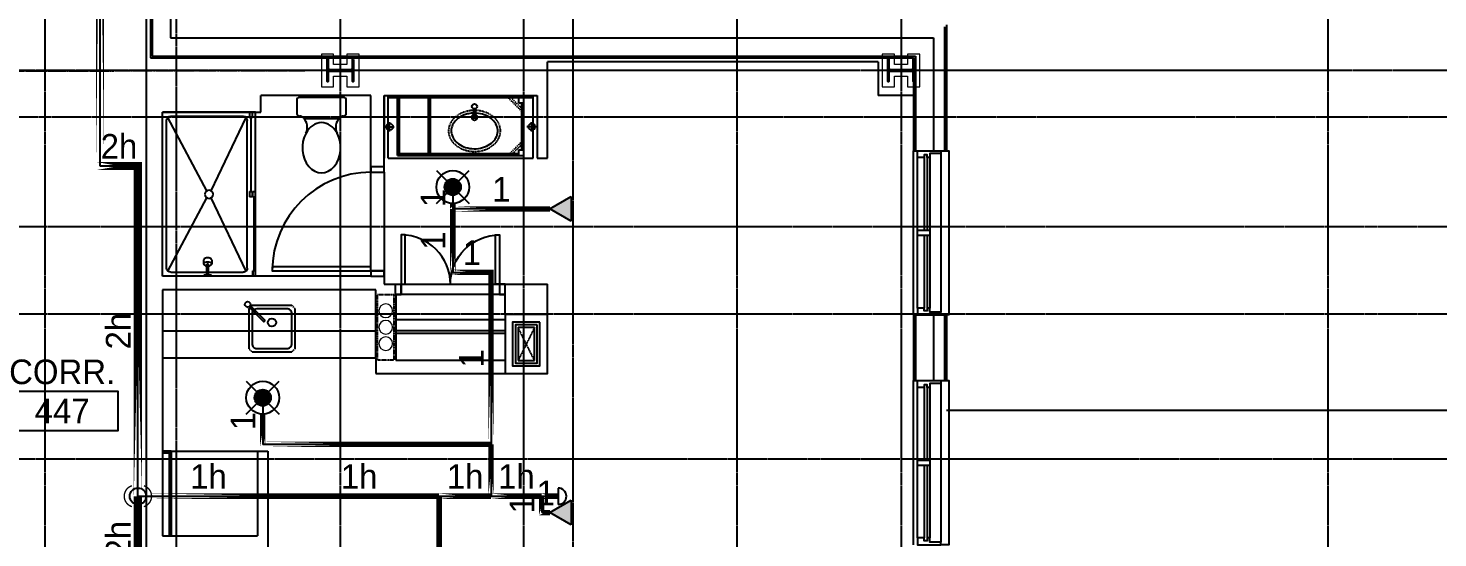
# Model space of a CAD drawing. Header units: inches. Extents: x -6955 to 13123, y -1334 to 3701.
# Drawn here: x 9840 to 10355, y 2019 to 2205 of the extents above; entities that cross this region are included whole.
import ezdxf
from ezdxf.enums import TextEntityAlignment as Align

# ---------------------------------------------------------------- set-up
doc = ezdxf.new("R2010")
doc.units = ezdxf.units.IN
doc.header["$MEASUREMENT"] = 0
for name, pattern in [('CENTER2', [1.125, 0.75, -0.125, 0.125, -0.125]), ('DASHDOT2', [0.5, 0.25, -0.125, 0, -0.125]), ('HIDDEN2', [0.1875, 0.125, -0.0625])]:
    doc.linetypes.add(name, pattern=pattern)
for name, color, linetype, lineweight in [('A-Detl-Hatch', 1, 'Continuous', 18), ('A-Detl-Wide', 2, 'Continuous', 35), ('S-Detl-Hatch', 1, 'Continuous', 18)]:
    doc.layers.add(name, color=color, linetype=linetype, lineweight=lineweight)
for name, color, linetype in [('A-Door', 7, 'Continuous'), ('A-Door-Head', 8, 'Continuous'), ('A-Flor-Case', 6, 'Continuous'), ('A-Flor-Case-Hidden', 8, 'HIDDEN2'), ('A-Flor-Outline', 4, 'Continuous'), ('A-Flor-Ovhd', 1, 'HIDDEN2'), ('A-Flor-Pfix', 7, 'Continuous'), ('A-Flor-Wall Mtd Fixture', 7, 'Continuous'), ('A-Glaz', 7, 'Continuous'), ('A-Glaz-Sill', 8, 'Continuous'), ('A-Grid(SmallScale)', 11, 'CENTER2'), ('A-HVAC', 6, 'HIDDEN2'), ('A-Roof-Below', 1, 'Continuous'), ('A-Tag-Rm(Scale)', 7, 'Continuous'), ('A-Wall-Full', 7, 'Continuous'), ('A-Wall-Hatch', 15, 'Continuous'), ('headdn', 7, 'Continuous'), ('PIPEBL', 4, 'Continuous'), ('pipemn', 6, 'Continuous'), ('PIPESPC', 7, 'Continuous'), ('spk-cap', 7, 'Continuous'), ('spk-piperise', 7, 'Continuous'), ('TIDYPIPE', 7, 'Continuous')]:
    doc.layers.add(name, color=color, linetype=linetype)
doc.layers.add('G-Anno-Nplt', color=140, linetype='Continuous', lineweight=18, plot=False)
doc.layers.add('Zoning Envelope', color=7, linetype='DASHDOT2', true_color=0xaa0061)
doc.styles.add('PIPE', font='PIPE.SHX')

# ---------------------------------------------------------------- blocks, each defined once
blk = doc.blocks.new('EXTERIOR WINDOW 3')
at = {"layer": 'A-Glaz'}
for p, q in [((5693, -8445.75), (5693, -8419.25)), ((5694, -8445.75), (5694, -8419.25)), ((5695, -8474.25), (5695, -8419.25)), ((5693, -8474.25), (5693, -8447.75)), ((5694, -8474.25), (5694, -8447.75))]:
    blk.add_line(p, q, dxfattribs=at)
for points in [[(5693, -8419.25), (5690.5, -8419.25), (5690.5, -8416.75), (5699, -8416.75), (5699, -8417.75), (5695, -8417.75), (5695, -8419.25), (5694, -8419.25), (5694, -8418.25), (5693, -8418.25), (5693, -8419.25)], [(5693, -8474.25), (5690.5, -8474.25), (5690.5, -8476.75), (5699, -8476.75), (5699, -8475.75), (5695, -8475.75), (5695, -8474.25), (5694, -8474.25), (5694, -8475.25), (5693, -8475.25), (5693, -8474.25)]]:
    blk.add_lwpolyline(points, dxfattribs=at)
blk.add_lwpolyline([(5690.5, -8445.75), (5690.5, -8447.75), (5695, -8447.75), (5695, -8445.75)], close=True, dxfattribs=at)
at = {"layer": 'A-Glaz-Sill'}
for p, q in [((5689.12, -8416.75), (5689.12, -8476.75)), ((5690.5, -8419.25), (5690.5, -8474.25)), ((5699, -8475.75), (5699, -8417.75))]:
    blk.add_line(p, q, dxfattribs=at)
blk.add_lwpolyline([(5699, -8476.75), (5702, -8476.75), (5702, -8416.75), (5699, -8416.75)], dxfattribs=at)
blk = doc.blocks.new('4TH FLOOR CORE & SHELL')
at = {"layer": 'A-Roof-Below'}
blk.add_lwpolyline([(2965.12, -14492.88), (3454.87, -14492.88)], dxfattribs=at)
at = {"layer": 'A-Wall-Full'}
for p, q in [((2674.13, -14296.13), (2674.13, -14364.12)), ((2965.12, -14352.12), (2965.12, -14398.13)), ((2674.13, -14364.12), (2953.12, -14364.12)), ((2953.12, -14364.12), (2953.12, -14398.13)), ((2953.12, -14398.13), (2965.12, -14398.13)), ((2953.12, -14458.12), (2953.12, -14482.12)), ((2953.12, -14458.12), (2965.12, -14458.12)), ((2965.12, -14458.12), (2965.12, -14482.12)), ((2953.12, -14482.12), (2965.12, -14482.12))]:
    blk.add_line(p, q, dxfattribs=at)
at = {"layer": 'A-Wall-Hatch'}
for p, q in [((2674.75, -14296.13), (2674.75, -14363.5)), ((2681.38, -14296.13), (2681.38, -14356.87)), ((2681.38, -14356.87), (2960.37, -14356.87)), ((2960.37, -14356.87), (2960.37, -14398.13)), ((2964.37, -14352.87), (2964.37, -14398.13)), ((2674.75, -14363.5), (2953.75, -14363.5)), ((2953.75, -14363.5), (2953.75, -14398.13)), ((2953.75, -14458.12), (2953.75, -14482.12)), ((2960.37, -14458.12), (2960.37, -14482.12)), ((2964.37, -14458.12), (2964.37, -14482.12))]:
    blk.add_line(p, q, dxfattribs=at)
at = {"xscale": -1, "rotation": 180}
for p in [(-2736, -22874.88), (-2736, -22958.88)]:
    blk.add_blockref('EXTERIOR WINDOW 3', p, dxfattribs=at)
blk = doc.blocks.new('*U18')
at = {"layer": 'A-Detl-Hatch'}
h = blk.add_hatch(dxfattribs=at)
h.set_pattern_fill('ANSI32', color=256, scale=6, style=0)
h.set_pattern_definition([(45, (0, -4.865), (-1.591, 1.591), []), (45, (1.0607, -4.865), (-1.591, 1.591), [])])
edge = h.paths.add_edge_path()
edge.add_line((3.98, -9.73), (3.98, -9.295))
edge.add_line((3.98, -9.295), (0.645, -9.295))
edge.add_arc((0.645, -8.795), 0.5, 180, 270, ccw=False)
edge.add_line((0.145, -8.795), (0.145, -0.935))
edge.add_arc((0.645, -0.935), 0.5, 90, 180, ccw=False)
edge.add_line((0.645, -0.435), (3.98, -0.435))
edge.add_line((3.98, -0.435), (3.98, 0))
edge.add_line((3.98, 0), (-3.98, 0))
edge.add_line((-3.98, 0), (-3.98, -0.435))
edge.add_line((-3.98, -0.435), (-0.645, -0.435))
edge.add_arc((-0.645, -0.935), 0.5, 0, 90, ccw=False)
edge.add_line((-0.145, -0.935), (-0.145, -8.795))
edge.add_arc((-0.645, -8.795), 0.5, -90, 0, ccw=False)
edge.add_line((-0.645, -9.295), (-3.98, -9.295))
edge.add_line((-3.98, -9.295), (-3.98, -9.73))
edge.add_line((-3.98, -9.73), (3.98, -9.73))
at = {"color": 0, "linetype": 'ByBlock'}
blk.add_lwpolyline([(3.98, -9.73), (3.98, -9.295), (0.645, -9.295, -0.4142136), (0.145, -8.795), (0.145, -0.935, -0.4142136), (0.645, -0.435), (3.98, -0.435), (3.98, 0), (-3.98, 0), (-3.98, -0.435), (-0.645, -0.435, -0.4142136), (-0.145, -0.935), (-0.145, -8.795, -0.4142136), (-0.645, -9.295), (-3.98, -9.295), (-3.98, -9.73)], format="xyb", close=True, dxfattribs=at)
blk = doc.blocks.new('W10X33')
at = {"layer": 'S-Detl-Hatch'}
blk.add_lwpolyline([(13773.78, -7310.28), (13773.78, -7305.84), (13769.95, -7305.84), (13769.95, -7300.98), (13773.78, -7300.98), (13773.78, -7296.55), (13761.82, -7296.55), (13761.82, -7300.98), (13765.66, -7300.98), (13765.66, -7305.84), (13761.82, -7305.84), (13761.82, -7310.28)], close=True, dxfattribs=at)
at = {"layer": 'A-Detl-Wide'}
blk.add_blockref('*U18', (13767.8, -7298.55), dxfattribs=at)
blk = doc.blocks.new('Rm Tag')
blk.add_lwpolyline([(-0.2124, 0.0759), (0.2124, 0.0759), (0.2124, -0.0759), (-0.2124, -0.0759)], close=True)
for p in [(0, 0.2858), (0, 0.1493), (0, 0)]:
    blk.add_attdef('XXX', text='', height=0.0938).set_placement(p, align=Align.MIDDLE_CENTER)
blk = doc.blocks.new('kitchen faucet')
for p, q in [((0.93, 0.38), (8.38, 0.38)), ((1, 0.12), (4, 0.12)), ((4, -0.12), (4, 0.12)), ((0.93, -0.38), (8.38, -0.38)), ((1, -0.12), (4, -0.12))]:
    blk.add_line(p, q)
blk.add_circle((0, 0), 1)
blk.add_arc((8.38, 0), 0.375, 270, 90)
blk = doc.blocks.new('kitchen sink')
blk.add_lwpolyline([(-14.94, -6.97, 0.143329), (-14, -7.25), (-3, -7.25, 0.414214), (-1.25, -5.5), (-1.25, 5.5, 0.414214), (-3, 7.25), (-14, 7.25, 0.414214), (-15.75, 5.5), (-15.75, -5.5, 0.143329), (-15.47, -6.44, 0.143329)], format="xyb")
blk.add_circle((-10.75, 0), 1.5)
at = {"layer": 'A-Flor-Case-Hidden'}
for p, q in [((-15.75, 8.5), (-17, 7.25)), ((-1.25, 8.5), (0, 7.25)), ((-16.64, -7.61), (-17, -7.25)), ((-15.75, -8.5), (-16.11, -8.14)), ((-1.25, -8.5), (0, -7.25))]:
    blk.add_line(p, q, dxfattribs=at)
for points in [[(-17, 7.25), (-17, -7.25)], [(-1.25, 8.5), (-15.75, 8.5)], [(0, -7.25), (0, 7.25)], [(-15.75, -8.5), (-1.25, -8.5)]]:
    blk.add_lwpolyline(points, dxfattribs=at)
at = {"rotation": 45.00000000000001}
blk.add_blockref('kitchen faucet', (-17.38, -8.88), dxfattribs=at)
blk = doc.blocks.new('shower head')
for p, q in [((0.5, 0.25), (4.48, 0.25)), ((6.04, 1.5), (4.5, 1.5)), ((0.5, -0.25), (4.48, -0.25)), ((6.02, -1.5), (4.49, -1.5))]:
    blk.add_line(p, q)
blk.add_lwpolyline([(0, -1.12), (0.5, -1.12), (0.5, 1.12), (0, 1.12)], close=True)
at = {"extrusion": (0, 0, -1)}
for centre, start_param, end_param in [((4.5, 0), 4.878708, 10.826996), ((6.02, 0), 6.265998, 9.430839)]:
    blk.add_ellipse(centre, major_axis=(0, 1.5), ratio=0.483735, start_param=start_param, end_param=end_param, dxfattribs=at)
blk.add_open_spline([(4.48, 0.25), (4.49, 0.2), (4.49, 0.16), (4.49, 0.11), (4.5, 0.04), (4.5, -0.04), (4.49, -0.11), (4.49, -0.16), (4.49, -0.21), (4.48, -0.25)], degree=3, knots=[7.6339989, 7.6339989, 7.6339989, 7.6339989, 7.7552894, 7.7552894, 7.7552894, 7.9540134, 7.9540134, 7.9540134, 8.074038, 8.074038, 8.074038, 8.074038])
blk = doc.blocks.new('shower door')
at = {"layer": 'A-Flor-Case'}
for p, q in [((-31, -1), (-31, 0)), ((-29, 0), (-31, 0)), ((-29, -1), (-29, 0)), ((0, 0), (-2, 0)), ((-2, 0), (-2, -1)), ((-59.99, -1.26), (-57.99, -1.26)), ((-59.99, -2.26), (-57.99, -2.26)), ((-57.99, -2.26), (-57.99, -1.26)), ((-57.99, -1.76), (-31, -1.76)), ((-29, -1), (-31, -1)), ((-31, -1.26), (-29, -1.26)), ((-31, -2.26), (-31, -1.26)), ((-31, -2.26), (-29, -2.26)), ((-2, -0.5), (-29, -0.5)), ((-29, -1.26), (-29, -2.26)), ((0, -1), (-2, -1)), ((-2, -1), (0, -1))]:
    blk.add_line(p, q, dxfattribs=at)
blk = doc.blocks.new('30x34 shower')
at = {"layer": 'A-Flor-Pfix'}
for p, q in [((0, -34), (0, 0)), ((60, 0), (0, 0)), ((60, -34), (60, 0)), ((1.5, -3), (1.5, -29.5)), ((28.75, -16.18), (1.94, -1.94)), ((57, -1.5), (3, -1.5)), ((58.06, -1.94), (31.25, -16.18)), ((58.5, -3), (58.5, -29.5)), ((28.75, -17.82), (1.94, -30.56)), ((58.06, -30.56), (31.25, -17.82)), ((60, -34), (0, -34)), ((57, -31), (3, -31))]:
    blk.add_line(p, q, dxfattribs=at)
blk.add_circle((30, -17), 1.5, dxfattribs=at)
for centre, start, end in [((3, -3), 90, 180), ((57, -3), 0, 90), ((3, -29.5), 180, 270), ((57, -29.5), 270, 0)]:
    blk.add_arc(centre, 1.5, start, end, dxfattribs=at)
at = {"xscale": -1, "rotation": 179.9999999999999}
blk.add_blockref('shower door', (60, -34), dxfattribs=at)
at = {"layer": 'A-Flor-Pfix', "rotation": 180.0000000001253}
blk.add_blockref('shower head', (60, -16.5), dxfattribs=at)
blk = doc.blocks.new('36in door')
blk.add_lwpolyline([(-1.5, -36), (0, -36), (0, 0), (-1.5, 0)], close=True)
blk.add_arc((0, 0), 36, 180, 270)
blk = doc.blocks.new('Toiliet American Std Cadet Pro')
for p, q in [((0, 8.06), (0, -8.06)), ((5.84, 9.06), (1, 9.06)), ((6.84, 7.9), (6.84, 8.06)), ((7.53, 6.52), (7, 7.36)), ((7.69, -5.98), (7.69, 5.98)), ((1, -9.06), (5.84, -9.06)), ((6.84, -8.06), (6.84, -7.9)), ((7, -7.36), (7.53, -6.52))]:
    blk.add_line(p, q)
for centre, radius, start, end in [((1, 8.06), 1, 90, 180), ((5.84, 8.06), 1, 0, 90), ((7.84, 7.9), 1, 180, 212.4157), ((6.69, 5.98), 1, 0, 32.4157), ((10.89, 10.1), 4.91, 226.8784, 295.5831), ((1, -8.06), 1, 180, 270), ((5.84, -8.06), 1, 270, 0), ((7.84, -7.9), 1, 147.5844, 180), ((10.89, -10.1), 4.91, 64.417, 133.1217), ((6.69, -5.98), 1, 327.5844, 0)]:
    blk.add_arc(centre, radius, start, end)
for start_param, end_param in [(2.197169, 4.086017), (4.086017, 8.480354)]:
    blk.add_ellipse((18.39, 0), major_axis=(9.17, 0), ratio=0.762999, start_param=start_param, end_param=end_param)
blk = doc.blocks.new('Plumbing Chase')
at = {"layer": 'A-Flor-Outline', "linetype": 'HIDDEN2', "ltscale": 0.5}
blk.add_lwpolyline([(0.625, 0), (6.625, 0), (6.625, 24), (0.625, 24)], close=True, dxfattribs=at)
at = {"layer": 'G-Anno-Nplt'}
for centre in [(3.625, 18), (3.625, 12), (3.625, 6)]:
    blk.add_circle(centre, 2.5, dxfattribs=at)
blk = doc.blocks.new('18in door')
blk.add_lwpolyline([(0, 0), (1.5, 0), (1.5, 18), (0, 18)], close=True)
blk.add_arc((0, 0), 18, 0, 90)
blk = doc.blocks.new('Single 12x6 HVAC Shaft')
at = {"layer": 'A-Flor-Outline'}
blk.add_lwpolyline([(3.75, 17.75), (11.75, 17.75), (11.75, 3.75), (3.75, 3.75)], close=True, dxfattribs=at)
at = {"layer": 'A-HVAC'}
for p, q in [((4.75, 16.75), (10.75, 4.75)), ((4.75, 4.75), (10.75, 16.75))]:
    blk.add_line(p, q, dxfattribs=at)
blk.add_lwpolyline([(4.75, 16.75), (10.75, 16.75), (10.75, 4.75), (4.75, 4.75)], close=True, dxfattribs=at)
at = {"layer": 'A-Wall-Full'}
for points in [[(0, 21.5), (15.5, 21.5), (15.5, 0), (0, 0)], [(2.75, 18.75), (12.75, 18.75), (12.75, 2.75), (2.75, 2.75)]]:
    blk.add_lwpolyline(points, close=True, dxfattribs=at)
blk = doc.blocks.new('sink1915rear')
for p, q in [((-0.37, -1.9), (-0.37, -5.29)), ((-0.12, -1.97), (-0.12, -4.54)), ((0.13, -4.54), (-0.12, -4.54)), ((0.13, -1.97), (0.13, -4.54)), ((0.38, -1.9), (0.38, -5.29)), ((0.38, -5.29), (-0.37, -5.29))]:
    blk.add_line(p, q)
blk.add_circle((0, -1.04), 0.938)
for start, end in [(112.0243, 67.9757), (138.5829, 221.4171), (318.587, 41.413), (264.1135, 275.8865)]:
    blk.add_arc((0, -5.04), 1, start, end)
blk.add_open_spline([(-0.75, -3.54), (-1.37, -3.58), (-1.99, -3.68), (-3.59, -4.07), (-4.53, -4.46), (-6.15, -5.47), (-6.84, -6.09), (-7.86, -7.44), (-8.21, -8.17), (-8.46, -9.28), (-8.5, -9.65), (-8.5, -10.01), (-8.5, -10.59), (-8.4, -11.17), (-7.93, -12.47), (-7.49, -13.18), (-6.28, -14.46), (-5.51, -15.02), (-3.75, -15.9), (-2.76, -16.21), (-0.69, -16.54), (0.38, -16.56), (2.47, -16.29), (3.47, -16), (5.27, -15.17), (6.07, -14.63), (7.34, -13.38), (7.81, -12.68), (8.41, -11.21), (8.54, -10.45), (8.44, -8.94), (8.22, -8.19), (7.42, -6.76), (6.85, -6.1), (5.41, -4.95), (4.55, -4.47), (2.7, -3.81), (1.74, -3.61), (0.75, -3.54)], degree=3, knots=[4.798605, 4.798605, 4.798605, 4.798605, 5.014176, 5.014176, 5.378501, 5.378501, 5.742827, 5.742827, 6.107152, 6.107152, 6.283185, 6.283185, 6.283185, 6.561131, 6.561131, 6.925457, 6.925457, 7.289782, 7.289782, 7.654107, 7.654107, 8.018433, 8.018433, 8.382758, 8.382758, 8.747084, 8.747084, 9.111409, 9.111409, 9.475734, 9.475734, 9.84006, 9.84006, 10.204385, 10.204385, 10.56871, 10.56871, 10.909356, 10.909356, 10.909356, 10.909356])
at = {"layer": 'A-Flor-Case-Hidden', "linetype": 'HIDDEN2', "ltscale": 0.25}
blk.add_ellipse((0, -10.01), major_axis=(-9.5, 0), ratio=0.789474, start_param=4.791408, end_param=10.916548, dxfattribs=at)
blk = doc.blocks.new('wall sconce')
for p, q in [((0, 0), (3.75, 0)), ((2, -1.75), (2, 1.75))]:
    blk.add_line(p, q)
blk.add_circle((2, 0), 1.25)
blk = doc.blocks.new('41in Std Vanity')
at = {"layer": 'A-Flor-Case'}
for p, q in [((23, 54.5), (0, 54.5)), ((0.75, 1.5), (0.75, 54.5)), ((23, 1.5), (23, 54.5)), ((23, 1.5), (0, 1.5))]:
    blk.add_line(p, q, dxfattribs=at)
at = {"layer": 'A-Flor-Case-Hidden'}
for p, q in [((22, 51.12), (0.75, 51.12)), ((4.83, 50.38), (0.75, 46.3)), ((5.89, 50.38), (0.75, 45.24)), ((20, 50.38), (2.75, 50.38)), ((16.86, 50.38), (21.25, 45.99)), ((17.92, 50.38), (21.25, 47.05)), ((21.25, 4.88), (21.25, 49.12)), ((22, 4.88), (22, 51.12)), ((21.25, 17), (0.75, 17)), ((21.25, 16.25), (0.75, 16.25)), ((21.25, 5.62), (0.75, 5.62)), ((22, 4.88), (0.75, 4.88))]:
    blk.add_line(p, q, dxfattribs=at)
for points in [[(0.75, 49.12), (2.75, 49.12), (2.75, 51.12), (0.75, 51.12)], [(20, 49.12), (22, 49.12), (22, 51.12), (20, 51.12)]]:
    blk.add_lwpolyline(points, close=True, dxfattribs=at)
at = {"layer": 'A-Wall-Full'}
for p, q in [((0, 0), (0, 56)), ((0, 56), (23, 56)), ((23, 0), (0, 0))]:
    blk.add_line(p, q, dxfattribs=at)
at = {"layer": 'A-Flor-Pfix', "rotation": 90}
blk.add_blockref('sink1915rear', (2.99, 33.06), dxfattribs=at)
at = {"layer": 'A-Flor-Wall Mtd Fixture', "xscale": -1, "rotation": 90}
blk.add_blockref('wall sconce', (11.5, 56), dxfattribs=at)
at = {"layer": 'A-Flor-Wall Mtd Fixture', "rotation": 90}
blk.add_blockref('wall sconce', (11.5, 0), dxfattribs=at)
blk = doc.blocks.new('side2')
for p, q in [((0, 0), (7.79, 4.5)), ((7.79, -4.5), (0, 0)), ((7.79, 4.5), (7.79, -4.5))]:
    blk.add_line(p, q)
blk.add_solid([(7.79, -4.5), (0, 0), (7.79, 4.5)])
blk = doc.blocks.new('dpend2')
for p, q in [((-6, -6), (6, 6)), ((6, -6), (-6, 6))]:
    blk.add_line(p, q)
for radius in [6, 3]:
    blk.add_circle((0, 0), radius)
for points in [[(0, 0), (-3, 0), (-2.08, 2.07)], [(0, 0), (-3, 0), (-2.08, -2.07)], [(0, 0), (0, 3), (-2.12, 2.14)], [(0, 0), (0, -3), (-2.12, -2.14)], [(0, 0), (0, 3), (2.12, 2.14)], [(0, 0), (3, 0), (2.08, 2.07)], [(0, 0), (3, 0), (2.08, -2.07)], [(0, 0), (0, -3), (2.12, -2.14)]]:
    blk.add_solid(points)
blk = doc.blocks.new('PIPESPC')
at = {"layer": 'PIPESPC', "style": 'PIPE', "width": 0.9}
blk.add_attdef('SIZE', text='', height=9, dxfattribs=at).set_placement((0, 4.02), align=Align.CENTER)
at = {"layer": 'PIPESPC', "style": 'PIPE', "flags": 1}
blk.add_attdef('SCHED', (25.3, 3.89), '', height=9, dxfattribs=at)
blk = doc.blocks.new('CAP')
blk.add_line((0, 3), (0, -3))
blk.add_arc((0, 0), 3, 270, 90)
blk = doc.blocks.new('rise')
blk.add_circle((0, 0), 3)
blk = doc.blocks.new('TIDYDROP')
at = {"const_width": 0.5}
for points in [[(-2.18, 3.82, 0.737034), (-2.18, -3.82)], [(2.18, 3.82, -0.737034), (2.18, -3.82)]]:
    blk.add_lwpolyline(points, format="xyb", dxfattribs=at)

msp = doc.modelspace()

# ---------------------------------------------------------------- linework, layer by layer
at = {"layer": 'A-Door'}
for points in [[(9970.0355, 2152.3457), (9970.0355, 2154.3457), (9965.1605, 2154.3457), (9965.1605, 2152.3457)], [(9970.0355, 2114.3457), (9970.0355, 2116.3457), (9965.1605, 2116.3457), (9965.1605, 2114.3457)], [(9976.274, 2111.4723), (9976.274, 2107.7223), (9974.274, 2107.7223), (9974.274, 2111.4723)], [(10012.274, 2111.4723), (10012.274, 2107.7223), (10014.274, 2107.7223), (10014.274, 2111.4723)]]:
    msp.add_lwpolyline(points, close=True, dxfattribs=at)
at = {"layer": 'A-Door-Head'}
for points in [[(9970.0355, 2152.3457), (9970.0355, 2116.3457), (9965.1605, 2116.3457), (9965.1605, 2152.3457)], [(10012.274, 2111.4723), (10012.274, 2107.7223), (9976.274, 2107.7223), (9976.274, 2111.4723)]]:
    msp.add_lwpolyline(points, close=True, dxfattribs=at)
at = {"layer": 'A-Flor-Case'}
for p, q in [((9967.0355, 2084.4523), (9889.0355, 2084.4523)), ((9892.1605, 2050.4523), (9889.1605, 2050.4523)), ((9892.1605, 2049.7023), (9889.1605, 2049.7023)), ((9891.4105, 2049.7023), (9891.4105, 2019.4523)), ((9892.1605, 2050.4523), (9892.1605, 2019.4523))]:
    msp.add_line(p, q, dxfattribs=at)
at = {"layer": 'A-Flor-Ovhd'}
for p, q in [((9974.4105, 2098.5173), (10014.2855, 2098.5173)), ((9889.0355, 2094.4523), (9966.7855, 2094.4523)), ((9974.4105, 2094.5173), (10014.2855, 2094.5173)), ((9974.4105, 2093.5173), (10014.2855, 2093.5173)), ((9892.1605, 2050.4523), (9923.7855, 2050.4523))]:
    msp.add_line(p, q, dxfattribs=at)
at = {"layer": 'A-Grid(SmallScale)'}
for p, q in [((9846.0336, 3132.3201), (9846.0336, 1223.6428)), ((9883.0336, 3132.3201), (9883.0336, 1223.6428)), ((9954.0336, 3132.3201), (9954.0336, 1223.6428)), ((10021.0336, 3132.3201), (10021.0336, 1223.6428)), ((10099.0336, 3132.3201), (10099.0336, 1223.6428)), ((10159.0336, 3132.3201), (10159.0336, 1223.6428)), ((10315.0336, 3132.3201), (10315.0336, 1223.6428)), ((9894.0336, 3110.5182), (9894.0336, 1223.6428)), ((10039.0336, 3110.477), (10039.0336, 1223.6428)), ((13123.0336, 2189.5773), (9315.0336, 2189.5773)), ((9333.2568, 2172.5773), (13123.0336, 2172.5773)), ((9329.9186, 2132.5773), (13123.0336, 2132.5773)), ((9329.9186, 2100.5773), (13123.0336, 2100.5773)), ((9315.0336, 2047.5773), (13123.0336, 2047.5773))]:
    msp.add_line(p, q, dxfattribs=at)
at = {"layer": 'A-Wall-Full'}
for p, q in [((10150.6686, 2192.6823), (10029.7855, 2192.6823)), ((10029.7855, 2157.4723), (10029.7855, 2192.6823)), ((10150.6686, 2192.6823), (10150.6686, 2180.4723)), ((9883.0355, 2189.5773), (9883.0355, 2005.5773)), ((9925.0355, 2174.3273), (9925.0355, 2180.4723)), ((9965.1605, 2180.4723), (9925.0355, 2180.4723)), ((9965.1605, 2180.4723), (9925.0355, 2180.4723)), ((9965.1605, 2152.3273), (9965.1605, 2180.4723)), ((9970.0355, 2152.3273), (9970.0355, 2180.4723)), ((9970.0355, 2180.4723), (9970.0355, 2157.4723)), ((10026.0355, 2180.4723), (10026.0355, 2157.4723)), ((10163.6605, 2180.4723), (10150.6686, 2180.4723)), ((9889.0355, 2174.3273), (9925.0355, 2174.3273)), ((9889.0355, 2114.3273), (9889.0355, 2170.8273)), ((10026.0355, 2157.4723), (10029.7855, 2157.4723)), ((9970.0355, 2152.3273), (9965.1605, 2152.3273)), ((9965.1605, 2114.3273), (9889.0355, 2114.3273)), ((9965.1605, 2116.3273), (9965.1605, 2114.3273)), ((9965.1605, 2116.3273), (9965.1605, 2114.3273)), ((9965.1605, 2116.3273), (9970.0355, 2116.3273)), ((9970.0355, 2116.3273), (9970.0355, 2111.4723)), ((9967.0355, 2109.4523), (9889.0355, 2109.4523)), ((9889.0355, 2109.4523), (9889.0355, 2019.4523)), ((9967.0355, 2084.2023), (9967.0355, 2109.4523)), ((9970.0355, 2111.4723), (9976.2855, 2111.4723)), ((9976.2855, 2111.4723), (9976.2855, 2107.7223)), ((10012.2855, 2111.4723), (10029.7855, 2111.4723)), ((10012.2855, 2111.4723), (10012.2855, 2107.7223)), ((10029.7855, 2078.8473), (10029.7855, 2111.4723)), ((9974.2855, 2107.7223), (9976.2855, 2107.7223)), ((9974.2855, 2107.7223), (9974.2855, 2083.7223)), ((10014.2855, 2107.7223), (10012.2855, 2107.7223)), ((10014.2855, 2100.3473), (10014.2855, 2107.7223)), ((9967.0355, 2084.2023), (9967.0355, 2078.8473)), ((9974.2855, 2083.7223), (10014.2855, 2083.7223)), ((9967.0355, 2078.8473), (10029.7855, 2078.8473)), ((9923.7855, 2050.4523), (9923.7855, 2019.4523)), ((9923.7855, 2050.4523), (9927.5355, 2050.4523)), ((9927.5355, 2050.4523), (9927.5355, 2014.5773)), ((9889.0355, 2019.4523), (9923.7855, 2019.4523))]:
    msp.add_line(p, q, dxfattribs=at)
at = {"layer": 'PIPEBL'}
for p, q in [((9995.1537, 2146.9623), (9995.1537, 2138.9623)), ((9995.1537, 2138.9623), (9995.1537, 2115.7868)), ((10030.6705, 2138.9623), (9995.1537, 2138.9623)), ((9995.1537, 2115.7868), (10009.1537, 2115.7868)), ((10009.1537, 2115.7868), (10009.1537, 2052.8978)), ((9925.6705, 2069.9623), (9925.6705, 2052.8978)), ((10009.1537, 2052.8978), (9925.6705, 2052.8978)), ((10009.1537, 2052.8978), (10009.1537, 2033.9623)), ((9880.0325, 2033.9623), (9990.1705, 2033.9623)), ((9990.1705, 1995.4623), (9990.1705, 2033.9623)), ((9990.1705, 2033.9623), (10009.1537, 2033.9623)), ((10009.1537, 2033.9623), (10027.6705, 2033.9623)), ((10027.6705, 2033.9623), (10027.6705, 2027.9623)), ((10027.6705, 2033.9623), (10033.6705, 2033.9623)), ((10030.6705, 2027.9623), (10027.6705, 2027.9623))]:
    msp.add_line(p, q, dxfattribs=at)
at = {"layer": 'pipemn'}
for p, q in [((9866.1966, 2154.642), (9866.1966, 2395.7019)), ((9880.0325, 2154.642), (9866.1966, 2154.642)), ((9880.0325, 2033.9623), (9880.0325, 2154.642)), ((9880.0325, 2002.5773), (9880.0325, 2033.9623))]:
    msp.add_line(p, q, dxfattribs=at)
at = {"layer": 'TIDYPIPE', "color": 7}
for points, const_width in [([(9866.1966, 2153.142), (9866.1966, 2397.2019)], 3), ([(9864.6966, 2154.642), (9881.5325, 2154.642)], 3), ([(9880.0325, 2033.9623), (9880.0325, 2156.142)], 3), ([(9995.1537, 2138.9623), (9995.1537, 2140.9623)], 2), ([(9995.1537, 2114.7868), (9995.1537, 2138.9623)], 2), ([(9995.1537, 2138.9623), (10030.6705, 2138.9623)], 2), ([(9994.1537, 2115.7868), (10010.1537, 2115.7868)], 2), ([(10009.1537, 2052.8978), (10009.1537, 2116.7868)], 2), ([(9925.6705, 2051.8978), (9925.6705, 2063.9623)], 2), ([(9924.6705, 2052.8978), (10009.1537, 2052.8978)], 2), ([(10009.1537, 2033.9623), (10009.1537, 2052.8978)], 2), ([(9880.0325, 2001.0773), (9880.0325, 2033.9623)], 3), ([(9884.5325, 2033.9623), (9990.1705, 2033.9623)], 2), ([(9990.1705, 2001.4623), (9990.1705, 2033.9623)], 2), ([(9990.1705, 2033.9623), (10009.1537, 2033.9623)], 2), ([(10009.1537, 2033.9623), (10027.6705, 2033.9623)], 2), ([(10027.6705, 2033.9623), (10033.6705, 2033.9623)], 2), ([(10027.6705, 2026.9623), (10027.6705, 2033.9623)], 2), ([(10026.6705, 2027.9623), (10030.6705, 2027.9623)], 2)]:
    msp.add_lwpolyline(points, close=True, dxfattribs=dict(at, const_width=const_width))
at = {"layer": 'Zoning Envelope'}
msp.add_lwpolyline([(13123.0336, 2189.5773), (10055.0336, 2189.5773, 0.00042607), (9921.6827, 2189.4637, 0.00155071), (9315.0336, 2186.6574, 0.00125497)], format="xyb", dxfattribs=at)

# ---------------------------------------------------------------- block references
msp.add_blockref('4TH FLOOR CORE & SHELL', (7210.5342, 16558.3273))
for name, p, rotation in [('W10X33', (2650.6208, -11578.2235), 90), ('W10X33', (2855.6208, -11578.2235), 90), ('41in Std Vanity', (9970.0355, 2180.4723), 270)]:
    msp.add_blockref(name, p, dxfattribs=dict(rotation=rotation))
at = {"extrusion": (0, 0, -1), "zscale": -1}
for name, p in [('Plumbing Chase', (-9974.2855, 2083.7223)), ('Single 12x6 HVAC Shaft', (-10029.7855, 2078.8473))]:
    msp.add_blockref(name, p, dxfattribs=at)
at = {"layer": 'A-Door', "rotation": 270}
msp.add_blockref('36in door', (9965.1605, 2116.3457), dxfattribs=at)
at = {"layer": 'A-Door'}
msp.add_blockref('18in door', (9976.274, 2111.4723), dxfattribs=at)
at = {"layer": 'A-Door', "extrusion": (0, 0, -1), "zscale": -1}
msp.add_blockref('18in door', (-10012.274, 2111.4723), dxfattribs=at)
at = {"layer": 'A-Flor-Pfix', "rotation": 270}
for name, p in [('Toiliet American Std Cadet Pro', (9947.1605, 2179.7223)), ('kitchen sink', (9929.0355, 2086.7023))]:
    msp.add_blockref(name, p, dxfattribs=at)
at = {"layer": 'A-Flor-Pfix', "extrusion": (0, 0, -1), "zscale": -1, "rotation": 270}
msp.add_blockref('30x34 shower', (-9889.0355, 2174.3273), dxfattribs=at)
at = {"layer": 'A-Tag-Rm(Scale)'}
ref = msp.add_blockref('Rm Tag', (9852.3449, 2065.0879), dxfattribs=dict(at, xscale=96, yscale=96, zscale=96))
ref.add_attrib('XXX', 'CORR.', dxfattribs={"layer": '0', "height": 9}).set_placement((9852.3449, 2079.4189), align=Align.MIDDLE_CENTER)
ref.add_attrib('XXX', '447', dxfattribs={"layer": '0', "height": 9}).set_placement((9852.3449, 2065.0879), align=Align.MIDDLE_CENTER)
at = {"layer": 'headdn', "rotation": 270}
for p in [(9995.1537, 2146.9623), (9925.6705, 2069.9623)]:
    msp.add_blockref('dpend2', p, dxfattribs=at)
at = {"layer": 'headdn'}
for p in [(10030.6705, 2138.9623), (10030.6705, 2027.9623)]:
    msp.add_blockref('side2', p, dxfattribs=at)
at = {"layer": 'PIPESPC'}
ref = msp.add_blockref('PIPESPC', (9873.1146, 2154.642), dxfattribs=at)
ref.add_attrib('SIZE', '2h', dxfattribs={"color": 0, "height": 9, "style": 'PIPE'}).set_placement((9873.1146, 2154.642), align=Align.BOTTOM_CENTER)
ref = msp.add_blockref('PIPESPC', (10012.9121, 2138.9623), dxfattribs=at)
ref.add_attrib('SIZE', '1', dxfattribs={"color": 0, "height": 9, "style": 'PIPE'}).set_placement((10012.9121, 2138.9623), align=Align.BOTTOM_CENTER)
ref = msp.add_blockref('PIPESPC', (9995.1537, 2142.9623), dxfattribs=dict(at, rotation=90))
ref.add_attrib('SIZE', '1', dxfattribs={"color": 0, "height": 9, "rotation": 90, "style": 'PIPE'}).set_placement((9995.1537, 2142.9623), align=Align.BOTTOM_CENTER)
ref = msp.add_blockref('PIPESPC', (9995.1537, 2127.3746), dxfattribs=dict(at, rotation=90))
ref.add_attrib('SIZE', '1', dxfattribs={"color": 0, "height": 9, "rotation": 90, "style": 'PIPE'}).set_placement((9995.1537, 2127.3746), align=Align.BOTTOM_CENTER)
ref = msp.add_blockref('PIPESPC', (10002.1537, 2115.7868), dxfattribs=at)
ref.add_attrib('SIZE', '1', dxfattribs={"color": 0, "height": 9, "style": 'PIPE'}).set_placement((10002.1537, 2115.7868), align=Align.BOTTOM_CENTER)
ref = msp.add_blockref('PIPESPC', (9880.0325, 2094.3021), dxfattribs=dict(at, rotation=90))
ref.add_attrib('SIZE', '2h', dxfattribs={"color": 0, "height": 9, "rotation": 90, "style": 'PIPE'}).set_placement((9880.0325, 2094.3021), align=Align.BOTTOM_CENTER)
ref = msp.add_blockref('PIPESPC', (10009.1537, 2084.3423), dxfattribs=dict(at, rotation=90))
ref.add_attrib('SIZE', '1', dxfattribs={"color": 0, "height": 9, "rotation": 90, "style": 'PIPE'}).set_placement((10009.1537, 2084.3423), align=Align.BOTTOM_CENTER)
ref = msp.add_blockref('PIPESPC', (9925.6705, 2061.43), dxfattribs=dict(at, rotation=90))
ref.add_attrib('SIZE', '1', dxfattribs={"color": 0, "height": 9, "rotation": 90, "style": 'PIPE'}).set_placement((9925.6705, 2061.43), align=Align.BOTTOM_CENTER)
ref = msp.add_blockref('PIPESPC', (9905.8515, 2033.9623), dxfattribs=at)
ref.add_attrib('SIZE', '1h', dxfattribs={"color": 0, "height": 9, "style": 'PIPE'}).set_placement((9905.8515, 2033.9623), align=Align.BOTTOM_CENTER)
ref = msp.add_blockref('PIPESPC', (9960.9205, 2033.9623), dxfattribs=at)
ref.add_attrib('SIZE', '1h', dxfattribs={"color": 0, "height": 9, "style": 'PIPE'}).set_placement((9960.9205, 2033.9623), align=Align.BOTTOM_CENTER)
ref = msp.add_blockref('PIPESPC', (9999.6621, 2033.9623), dxfattribs=at)
ref.add_attrib('SIZE', '1h', dxfattribs={"color": 0, "height": 9, "style": 'PIPE'}).set_placement((9999.6621, 2033.9623), align=Align.BOTTOM_CENTER)
ref = msp.add_blockref('PIPESPC', (10018.4121, 2033.9623), dxfattribs=at)
ref.add_attrib('SIZE', '1h', dxfattribs={"color": 0, "height": 9, "style": 'PIPE'}).set_placement((10018.4121, 2033.9623), align=Align.BOTTOM_CENTER)
ref = msp.add_blockref('PIPESPC', (10029.1705, 2027.9623), dxfattribs=at)
ref.add_attrib('SIZE', '1', dxfattribs={"color": 0, "height": 9, "style": 'PIPE'}).set_placement((10029.1705, 2027.9623), align=Align.BOTTOM_CENTER)
ref = msp.add_blockref('PIPESPC', (10027.6705, 2030.9623), dxfattribs=dict(at, rotation=90))
ref.add_attrib('SIZE', '1', dxfattribs={"color": 0, "height": 9, "rotation": 90, "style": 'PIPE'}).set_placement((10027.6705, 2030.9623), align=Align.BOTTOM_CENTER)
ref = msp.add_blockref('PIPESPC', (9880.0325, 2018.2698), dxfattribs=dict(at, rotation=90))
ref.add_attrib('SIZE', '2h', dxfattribs={"color": 0, "height": 9, "rotation": 90, "style": 'PIPE'}).set_placement((9880.0325, 2018.2698), align=Align.BOTTOM_CENTER)
at = {"layer": 'spk-cap'}
msp.add_blockref('CAP', (10033.6705, 2033.9623), dxfattribs=at)
at = {"layer": 'spk-piperise', "rotation": 90.00000000002775}
msp.add_blockref('rise', (9880.0325, 2033.9623), dxfattribs=at)
at = {"layer": 'TIDYPIPE', "rotation": 180}
msp.add_blockref('TIDYDROP', (9880.0325, 2033.9623), dxfattribs=at)

doc.saveas('drawing.dxf')
